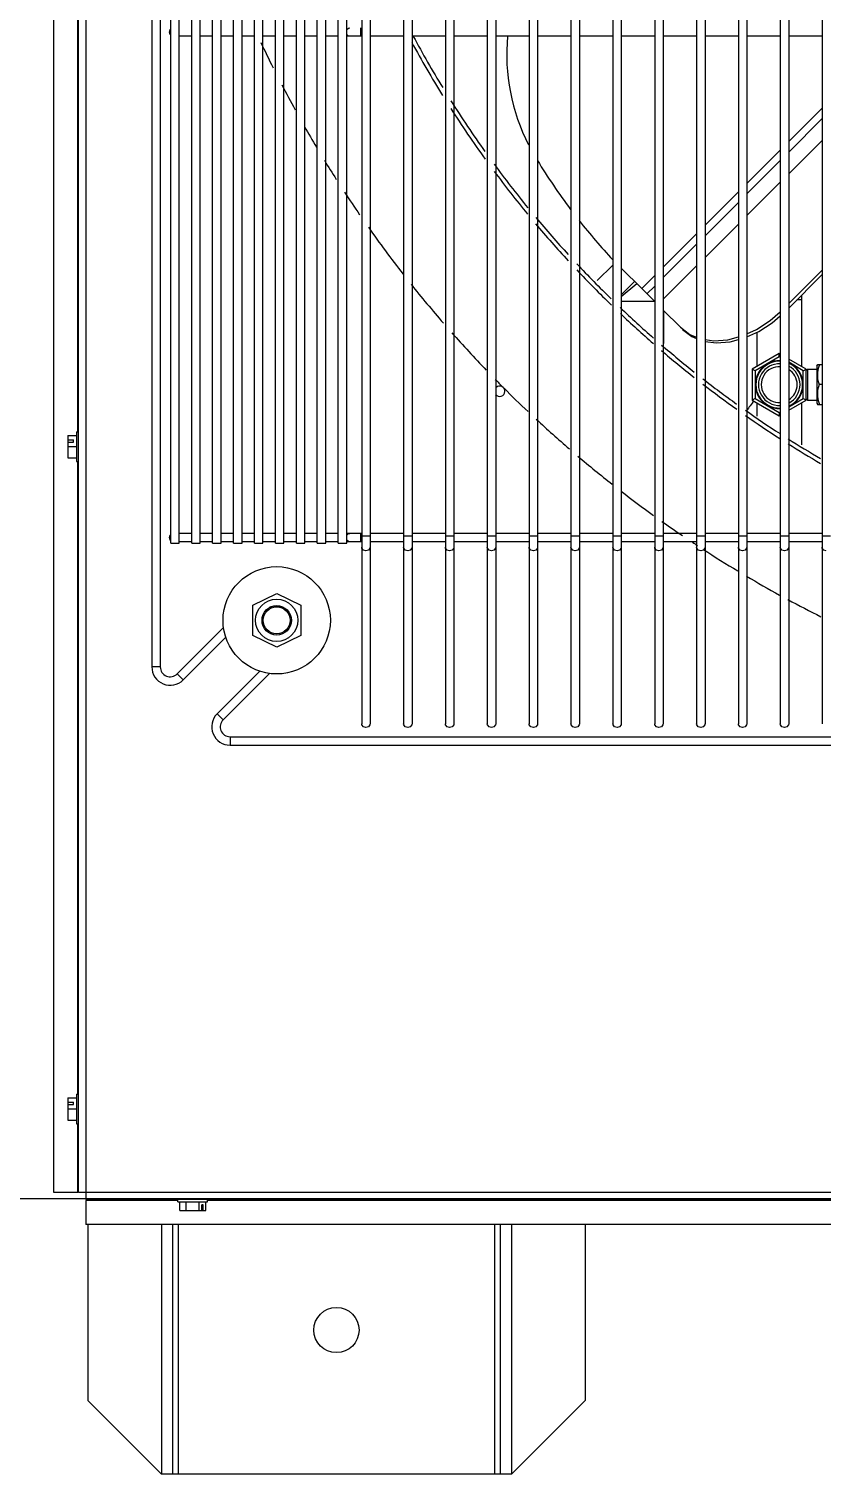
# Model space of a CAD drawing. Header units: metres. Extents: x -367 to 374, y -238 to 224.
# Drawn here: x 242.303 to 242.583, y 215.95 to 216.462 of the extents above; entities that cross this region are included whole.
import ezdxf
from ezdxf.enums import TextEntityAlignment as Align

# ---------------------------------------------------------------- set-up
doc = ezdxf.new("R2010")
doc.units = ezdxf.units.M
for name, color, linetype in [('ELE-ALIMENTADORES', 160, 'Continuous'), ('LA_BAU_BASES GERAIS_R00$0$ARQ-XREF-ATT', 8, 'Continuous'), ('LA_BAU_BASES GERAIS_R00$0$BASE', 253, 'Continuous'), ('LA_BAU_BASES GERAIS_R00$0$dutos', 31, 'Continuous')]:
    doc.layers.add(name, color=color, linetype=linetype)
doc.styles.add('LA_BAU_BASES GERAIS_R00$0$R60-125-RS', font='romans.shx', dxfattribs={"height": 0.19})
doc.styles.add('LA_BAU_BASES GERAIS_R00$0$R80-100-RS', font='romans.shx', dxfattribs={"height": 0.203})

# ---------------------------------------------------------------- blocks, each defined once
blk = doc.blocks.new('LA_BAU_BASES GERAIS_R00$0$A$C5BA41825')
at = {"layer": 'LA_BAU_BASES GERAIS_R00$0$dutos', "color": 251}
for p, q in [((-24.42727953793094, 40.29707436454305), (-24.42727953793094, 38.107074364543)), ((-24.43860771252439, 38.10962436454304), (-24.43860771252439, 40.29452436454301)), ((-24.42982953793094, 38.10962436454304), (-24.42982953793094, 40.29452436454301)), ((-24.32959084344112, 39.12149266126528), (-24.32959084344112, 38.2755585557361)), ((-24.32659084344112, 39.12149266126528), (-24.32659084344112, 38.2755585557361)), ((-24.31477084344112, 39.12149266126528), (-24.31477084344112, 38.2755585557361)), ((-24.31177084344112, 39.12149266126528), (-24.31177084344112, 38.2755585557361)), ((-24.29995084344112, 39.12149266126528), (-24.29995084344112, 38.2755585557361)), ((-24.29695084344112, 39.12149266126528), (-24.29695084344112, 38.2755585557361)), ((-24.28513084344112, 39.12149266126528), (-24.28513084344112, 38.2755585557361)), ((-24.28213084344112, 39.12149266126528), (-24.28213084344112, 38.2755585557361)), ((-24.27031084344112, 39.12149266126528), (-24.27031084344112, 38.2755585557361)), ((-24.26731084344112, 39.12149266126528), (-24.26731084344112, 38.2755585557361)), ((-24.25549084344113, 39.12149266126528), (-24.25549084344113, 38.2755585557361)), ((-24.25249084344113, 39.12149266126528), (-24.25249084344113, 38.2755585557361)), ((-24.24067084344113, 39.12149266126528), (-24.24067084344113, 38.2755585557361)), ((-24.23767084344113, 39.12149266126528), (-24.23767084344113, 38.2755585557361)), ((-24.22585084344113, 39.12149266126528), (-24.22585084344113, 38.2755585557361)), ((-24.22285084344113, 39.12149266126528), (-24.22285084344113, 38.2755585557361)), ((-24.21103084344113, 39.12149266126528), (-24.21103084344113, 38.2755585557361)), ((-24.20803084344113, 39.12149266126528), (-24.20803084344113, 38.2755585557361)), ((-24.19621084344113, 39.12149266126528), (-24.19621084344113, 38.2755585557361)), ((-24.19321084344113, 39.12149266126528), (-24.19321084344113, 38.2755585557361)), ((-24.18139084344113, 39.12149266126528), (-24.18139084344113, 38.2755585557361)), ((-24.17839084344113, 39.12149266126528), (-24.17839084344113, 38.2755585557361)), ((-24.16657084344113, 39.12149266126528), (-24.16657084344113, 38.2755585557361)), ((-24.40391084344149, 39.10326685413645), (-24.40391084344149, 38.29566887348881)), ((-24.40091084344149, 39.10326685413645), (-24.40091084344149, 38.29566887348881)), ((-24.43012243115022, 38.37890436454302), (-24.43012243115022, 39.06382436454271)), ((-24.39718603396913, 38.33945567005253), (-24.39718603396913, 39.05945567005244)), ((-24.39418603396913, 38.33945567005253), (-24.39418603396913, 39.05945567005244)), ((-24.38977603396913, 38.33945567005253), (-24.38977603396913, 39.05945567005244)), ((-24.38677603396913, 38.33945567005253), (-24.38677603396913, 39.05945567005244)), ((-24.38236603396913, 38.33945567005253), (-24.38236603396913, 39.05945567005244)), ((-24.37936603396913, 38.33945567005253), (-24.37936603396913, 39.05945567005244)), ((-24.37495603396913, 38.33945567005253), (-24.37495603396913, 39.05945567005244)), ((-24.37195603396913, 38.33945567005253), (-24.37195603396913, 39.05945567005244)), ((-24.36754603396913, 38.33945567005253), (-24.36754603396913, 39.05945567005244)), ((-24.36454603396913, 38.33945567005253), (-24.36454603396913, 39.05945567005244)), ((-24.36013603396913, 38.33945567005253), (-24.36013603396913, 39.05945567005244)), ((-24.35713603396913, 38.33945567005253), (-24.35713603396913, 39.05945567005244)), ((-24.35272603396913, 38.33945567005253), (-24.35272603396913, 39.05945567005244)), ((-24.34972603396913, 38.33945567005253), (-24.34972603396913, 39.05945567005244)), ((-24.34531603396913, 38.33945567005253), (-24.34531603396913, 39.05945567005244)), ((-24.34231603396913, 38.33945567005253), (-24.34231603396913, 39.05945567005244)), ((-24.33790603396913, 38.33945567005253), (-24.33790603396913, 39.05945567005244)), ((-24.33490603396913, 38.33945567005253), (-24.33490603396913, 39.05945567005244)), ((-24.32991084344076, 38.51895567005283), (-24.32991084344076, 38.52195567005288)), ((-24.38977603396913, 38.51895567005283), (-24.39418603396913, 38.51895567005283)), ((-24.38236603396913, 38.51895567005283), (-24.38677603396913, 38.51895567005283)), ((-24.37495603396913, 38.51895567005283), (-24.37936603396913, 38.51895567005283)), ((-24.36754603396913, 38.51895567005283), (-24.37195603396913, 38.51895567005283)), ((-24.36013603396913, 38.51895567005283), (-24.36454603396913, 38.51895567005283)), ((-24.35272603396913, 38.51895567005283), (-24.35713603396913, 38.51895567005283)), ((-24.34531603396913, 38.51895567005283), (-24.34972603396913, 38.51895567005283)), ((-24.33790603396913, 38.51895567005283), (-24.34231603396913, 38.51895567005283)), ((-24.32959084344112, 38.51895567005283), (-24.33490603396913, 38.51895567005283)), ((-24.31477084344112, 38.51895567005283), (-24.32659084344112, 38.51895567005283)), ((-24.29995084344112, 38.51895567005283), (-24.31177084344112, 38.51895567005283)), ((-24.28513084344112, 38.51895567005283), (-24.29695084344112, 38.51895567005283)), ((-24.27031084344112, 38.51895567005283), (-24.28213084344112, 38.51895567005283)), ((-24.25549084344113, 38.51895567005283), (-24.26731084344112, 38.51895567005283)), ((-24.24067084344113, 38.51895567005283), (-24.25249084344113, 38.51895567005283)), ((-24.22585084344113, 38.51895567005283), (-24.23767084344113, 38.51895567005283)), ((-24.21103084344113, 38.51895567005283), (-24.22285084344113, 38.51895567005283)), ((-24.19621084344113, 38.51895567005283), (-24.20803084344113, 38.51895567005283)), ((-24.18139084344113, 38.51895567005283), (-24.19321084344113, 38.51895567005283)), ((-24.16657084344113, 38.51895567005283), (-24.17839084344113, 38.51895567005283)), ((-24.16657084344113, 38.49350603164305), (-24.17839084344113, 38.4816860354241)), ((-24.16657084344113, 38.48979129805252), (-24.17839084344113, 38.47797130081142)), ((-24.16657084344113, 38.48211010730449), (-24.17839084344113, 38.47029010730455)), ((-24.18139084344113, 38.47868603638301), (-24.19321084344113, 38.46686604016418)), ((-24.18139084344113, 38.4749713015118), (-24.19321084344113, 38.46315130427172)), ((-24.18139084344113, 38.46729010730451), (-24.19321084344113, 38.45547010730445)), ((-24.19621084344113, 38.46386604112411), (-24.20803084344113, 38.45204604490414)), ((-24.19621084344113, 38.46015130497108), (-24.20803084344113, 38.448331307731)), ((-24.21103084344113, 38.44904604586418), (-24.22285084344113, 38.43722604964523)), ((-24.19621084344113, 38.45247010730452), (-24.20803084344113, 38.44065010730446)), ((-24.21103084344113, 38.44533130843138), (-24.22285084344113, 38.43351131119027)), ((-24.24616003399203, 38.43243667159356), (-24.24067084344113, 38.4379258621434)), ((-24.23767084344113, 38.43683975722411), (-24.23045399086804, 38.42962290465107)), ((-24.22585084344113, 38.43422605060528), (-24.23045399086804, 38.42962290465107)), ((-24.21103084344113, 38.43765010730453), (-24.22285084344113, 38.42583010730448)), ((-24.16657084344113, 38.4361101073041), (-24.17839084344113, 38.42429010730416)), ((-24.16657084344113, 38.43456010730449), (-24.17839084344113, 38.42274010730455)), ((-24.23767084344113, 38.42745547796233), (-24.23297870381022, 38.43214761759327)), ((-24.23767084344113, 38.42681175379255), (-24.23220421951531, 38.43137313329828)), ((-24.23045399086804, 38.42962290465107), (-24.22585084344113, 38.42501975722416)), ((-24.22585084344113, 38.43051131189065), (-24.22859662109458, 38.42776553487761)), ((-24.2258729179844, 38.42504183176743), (-24.23743059827785, 38.42504183176743)), ((-24.17384934020512, 38.42561917072737), (-24.17551178001712, 38.42561917072737)), ((-24.17384934020512, 38.42728161054049), (-24.17384934020512, 38.40205810360089)), ((-24.21675601848113, 38.41592493226415), (-24.22285084344113, 38.42201975722412)), ((-24.22268899758767, 38.42185791137069), (-24.22268899758767, 38.41016803494381)), ((-24.18964934020585, 38.41410631588633), (-24.18964934020585, 38.40205810360089)), ((-24.18174934020549, 38.40661917072816), (-24.19127434020549, 38.40111990941398)), ((-24.18174934020549, 38.40546447018926), (-24.19027434020513, 38.40054255914447)), ((-24.18174934020549, 38.40546447018926), (-24.18174934020549, 38.40661917072816)), ((-24.18139084344113, 38.4064121925245), (-24.18174934020549, 38.40661917072816)), ((-24.18139084344113, 38.40525749198673), (-24.18174934020549, 38.40546447018926)), ((-24.17222434020549, 38.40111990941398), (-24.17839084344113, 38.40468014171722)), ((-24.17322434020586, 38.40054255914447), (-24.17839084344113, 38.40352544117832)), ((-24.16839934020549, 38.4021691707278), (-24.16804621012803, 38.40278080996416)), ((-24.16805288045567, 38.40276917072777), (-24.16657084344113, 38.40276917072777)), ((-24.19127434020549, 38.40111990941398), (-24.19127434020549, 38.39011843204196)), ((-24.19027434020513, 38.40054255914447), (-24.19127434020549, 38.40111990941398)), ((-24.19027434020513, 38.40054255914447), (-24.19027434020513, 38.39069578231135)), ((-24.17322434020586, 38.40054255914447), (-24.17222434020549, 38.40111990941398)), ((-24.17322434020586, 38.39069578231135), (-24.17322434020586, 38.40054255914447)), ((-24.17222434020549, 38.39011843204196), (-24.17222434020549, 38.40111990941398)), ((-24.17222434020549, 38.40064417072745), (-24.17174934020512, 38.40111917072772)), ((-24.17174934020512, 38.40111917072772), (-24.17174934020512, 38.3901191707281)), ((-24.17174934020512, 38.40111917072772), (-24.16839934020549, 38.40111917072772)), ((-24.16839934020549, 38.4021691707278), (-24.16839934020549, 38.38906917072813)), ((-24.16657084344113, 38.3956191707274), (-24.16764878485531, 38.3956191707274)), ((-24.19027434020513, 38.39069578231135), (-24.19127434020549, 38.39011843204196)), ((-24.19127434020549, 38.39011843204196), (-24.18174934020549, 38.38461917072777)), ((-24.19027434020513, 38.39069578231135), (-24.18174934020549, 38.38577387126668)), ((-24.18964934020585, 38.38918023785391), (-24.18964934020585, 38.3844504783267)), ((-24.17839084344113, 38.38771290027762), (-24.17322434020586, 38.39069578231135)), ((-24.17839084344113, 38.38655819973872), (-24.17222434020549, 38.39011843204196)), ((-24.17384934020512, 38.38918023785391), (-24.17384934020512, 38.3743226412256)), ((-24.17322434020586, 38.39069578231135), (-24.17222434020549, 38.39011843204196)), ((-24.17222434020549, 38.39059417072735), (-24.17174934020512, 38.3901191707281)), ((-24.17174934020512, 38.3901191707281), (-24.16839934020549, 38.3901191707281)), ((-24.16839934020549, 38.38906917072813), (-24.16804621012803, 38.38845753149178)), ((-24.16657084344113, 38.38846917072817), (-24.16805288045567, 38.38846917072817)), ((-24.18174934020549, 38.38577387126668), (-24.18139084344113, 38.38598084946921)), ((-24.18174934020549, 38.38577387126668), (-24.18174934020549, 38.38461917072777)), ((-24.18174934020549, 38.38461917072777), (-24.18139084344113, 38.38482614893144)), ((-24.43366953793095, 38.37761436454309), (-24.43366953793095, 38.37365436454309)), ((-24.43366953793095, 38.37761436454309), (-24.43061953793131, 38.37761436454309)), ((-24.43061953793131, 38.37890436454302), (-24.42982953793094, 38.37890436454302)), ((-24.43061953793131, 38.37890430302775), (-24.43061953793131, 38.36840442605831)), ((-24.43366953793095, 38.37606737724491), (-24.43166953793131, 38.37606737724491)), ((-24.43366953793095, 38.37520135184127), (-24.43166953793131, 38.37520135184127)), ((-24.43366953793095, 38.37365436454309), (-24.43366953793095, 38.36969436454308)), ((-24.43366953793095, 38.37365436454309), (-24.43061953793131, 38.37365436454309)), ((-24.43166953793131, 38.37520135184127), (-24.43166953793131, 38.37606737724491)), ((-24.43366953793095, 38.36969436454308), (-24.43061953793131, 38.36969436454308)), ((-24.43061953793131, 38.36840436454304), (-24.42982953793094, 38.36840436454304)), ((-24.43012243115022, 38.14440436454345), (-24.43012243115022, 38.36840436454304)), ((-24.39735890166222, 38.34057399217465), (-24.39760699586403, 38.34145567005328)), ((-24.38977603396913, 38.34295567005324), (-24.39418603396913, 38.34295567005324)), ((-24.38236603396913, 38.34295567005324), (-24.38677603396913, 38.34295567005324)), ((-24.37495603396913, 38.34295567005324), (-24.37936603396913, 38.34295567005324)), ((-24.36754603396913, 38.34295567005324), (-24.37195603396913, 38.34295567005324)), ((-24.36013603396913, 38.34295567005324), (-24.36454603396913, 38.34295567005324)), ((-24.35272603396913, 38.34295567005324), (-24.35713603396913, 38.34295567005324)), ((-24.34531603396913, 38.34295567005324), (-24.34972603396913, 38.34295567005324)), ((-24.33790603396913, 38.34295567005324), (-24.34231603396913, 38.34295567005324)), ((-24.32959084344112, 38.34295567005324), (-24.33490603396913, 38.34295567005324)), ((-24.32991084344076, 38.3399556700532), (-24.32991084344076, 38.34295567005324)), ((-24.32659084344112, 38.34195567005281), (-24.32959084344112, 38.34195567005281)), ((-24.31477084344112, 38.34295567005324), (-24.32659084344112, 38.34295567005324)), ((-24.31177084344112, 38.34195567005281), (-24.31477084344112, 38.34195567005281)), ((-24.29995084344112, 38.34295567005324), (-24.31177084344112, 38.34295567005324)), ((-24.29695084344112, 38.34195567005281), (-24.29995084344112, 38.34195567005281)), ((-24.28513084344112, 38.34295567005324), (-24.29695084344112, 38.34295567005324)), ((-24.28213084344112, 38.34195567005281), (-24.28513084344112, 38.34195567005281)), ((-24.27031084344112, 38.34295567005324), (-24.28213084344112, 38.34295567005324)), ((-24.26731084344112, 38.34195567005281), (-24.27031084344112, 38.34195567005281)), ((-24.25549084344113, 38.34295567005324), (-24.26731084344112, 38.34295567005324)), ((-24.25249084344113, 38.34195567005281), (-24.25549084344113, 38.34195567005281)), ((-24.24067084344113, 38.34295567005324), (-24.25249084344113, 38.34295567005324)), ((-24.23767084344113, 38.34195567005281), (-24.24067084344113, 38.34195567005281)), ((-24.22585084344113, 38.34295567005324), (-24.23767084344113, 38.34295567005324)), ((-24.22285084344113, 38.34195567005281), (-24.22585084344113, 38.34195567005281)), ((-24.21103084344113, 38.34295567005324), (-24.22285084344113, 38.34295567005324)), ((-24.20803084344113, 38.34195567005281), (-24.21103084344113, 38.34195567005281)), ((-24.19621084344113, 38.34295567005324), (-24.20803084344113, 38.34295567005324)), ((-24.19321084344113, 38.34195567005281), (-24.19621084344113, 38.34195567005281)), ((-24.18139084344113, 38.34295567005324), (-24.19321084344113, 38.34295567005324)), ((-24.17839084344113, 38.34195567005281), (-24.18139084344113, 38.34195567005281)), ((-24.16657084344113, 38.34295567005324), (-24.17839084344113, 38.34295567005324)), ((-24.16357084344113, 38.34195567005281), (-24.16657084344113, 38.34195567005281)), ((-24.39718603396913, 38.3404289667169), (-24.39735890166222, 38.34057399217465)), ((-24.39718185327603, 38.33945567005253), (-24.39419021466222, 38.33945567005253)), ((-24.38977603396913, 38.3399556700532), (-24.39419021466222, 38.3399556700532)), ((-24.38977185327604, 38.33945567005253), (-24.38678021466222, 38.33945567005253)), ((-24.38236603396913, 38.3399556700532), (-24.38678021466222, 38.3399556700532)), ((-24.38236185327603, 38.33945567005253), (-24.37937021466222, 38.33945567005253)), ((-24.37495603396913, 38.3399556700532), (-24.37937021466222, 38.3399556700532)), ((-24.37495185327604, 38.33945567005253), (-24.37196021466222, 38.33945567005253)), ((-24.36754603396913, 38.3399556700532), (-24.37196021466222, 38.3399556700532)), ((-24.36754185327604, 38.33945567005253), (-24.36455021466222, 38.33945567005253)), ((-24.36013603396913, 38.3399556700532), (-24.36455021466222, 38.3399556700532)), ((-24.36013185327604, 38.33945567005253), (-24.35714021466222, 38.33945567005253)), ((-24.35272603396913, 38.3399556700532), (-24.35714021466222, 38.3399556700532)), ((-24.35272185327604, 38.33945567005253), (-24.34973021466222, 38.33945567005253)), ((-24.34531603396913, 38.3399556700532), (-24.34973021466222, 38.3399556700532)), ((-24.34531185327604, 38.33945567005253), (-24.34232021466222, 38.33945567005253)), ((-24.33790603396913, 38.3399556700532), (-24.34232021466222, 38.3399556700532)), ((-24.33790185327604, 38.33945567005253), (-24.33491021466331, 38.33945567005253)), ((-24.32959084344112, 38.3399556700532), (-24.33491021466331, 38.3399556700532)), ((-24.33420938260912, 38.34002908527873), (-24.33485890166185, 38.34057399217465)), ((-24.33380795775822, 38.3399556700532), (-24.33420938260912, 38.34002908527873)), ((-24.31477084344112, 38.3399556700532), (-24.32659084344112, 38.3399556700532)), ((-24.29995084344112, 38.3399556700532), (-24.31177084344112, 38.3399556700532)), ((-24.28513084344112, 38.3399556700532), (-24.29695084344112, 38.3399556700532)), ((-24.27031084344112, 38.3399556700532), (-24.28213084344112, 38.3399556700532)), ((-24.25549084344113, 38.3399556700532), (-24.26731084344112, 38.3399556700532)), ((-24.24067084344113, 38.3399556700532), (-24.25249084344113, 38.3399556700532)), ((-24.22585084344113, 38.3399556700532), (-24.23767084344113, 38.3399556700532)), ((-24.21103084344113, 38.3399556700532), (-24.22285084344113, 38.3399556700532)), ((-24.19621084344113, 38.3399556700532), (-24.20803084344113, 38.3399556700532)), ((-24.18139084344113, 38.3399556700532), (-24.19321084344113, 38.3399556700532)), ((-24.16657084344113, 38.3399556700532), (-24.17839084344113, 38.3399556700532)), ((-24.3681916703804, 38.31749037583575), (-24.35969167038004, 38.32161984311392)), ((-24.35969167038004, 38.32161984311392), (-24.35119167037967, 38.31749037583575)), ((-24.3681916703804, 38.30684931039218), (-24.3681916703804, 38.31749037583575)), ((-24.35119167037967, 38.31749037583575), (-24.35119167037967, 38.30684931039218)), ((-24.39493596970694, 38.29319399975395), (-24.37850265106695, 38.30962731839395)), ((-24.39281464936367, 38.29107267941072), (-24.37770644937276, 38.30618087940161)), ((-24.35969167038004, 38.30271984311401), (-24.3681916703804, 38.30684931039218)), ((-24.35119167037967, 38.30684931039218), (-24.35969167038004, 38.30271984311401)), ((-24.40091084344149, 38.29566887348881), (-24.40391084344149, 38.29566887348881)), ((-24.39493596970694, 38.29319399975395), (-24.39281464936367, 38.29107267941072)), ((-24.36568823692694, 38.29415746128598), (-24.38079383408294, 38.27905186413102)), ((-24.36224303173531, 38.29336002579214), (-24.37867251373967, 38.27693054378665)), ((-24.37867251373967, 38.27693054378665), (-24.38079383408294, 38.27905186413102)), ((-24.37619764000586, 38.27095567005324), (-24.37619764000586, 38.2679556700532)), ((-24.37619764000586, 38.27095567005324), (-23.56860166169349, 38.27095567005324)), ((-24.37619764000586, 38.2679556700532), (-23.56860166169349, 38.2679556700532)), ((-24.43366953793095, 38.14311436454341), (-24.43366953793095, 38.1391543645434)), ((-24.43366953793095, 38.14311436454341), (-24.43061953793131, 38.14311436454341)), ((-24.43061953793131, 38.14440436454345), (-24.42982953793094, 38.14440436454345)), ((-24.43061953793131, 38.14440430302818), (-24.43061953793131, 38.13390442605873)), ((-24.43366953793095, 38.14156737724522), (-24.43166953793131, 38.14156737724522)), ((-24.43366953793095, 38.14070135184159), (-24.43166953793131, 38.14070135184159)), ((-24.43366953793095, 38.1391543645434), (-24.43366953793095, 38.13519436454339)), ((-24.43366953793095, 38.1391543645434), (-24.43061953793131, 38.1391543645434)), ((-24.43166953793131, 38.14070135184159), (-24.43166953793131, 38.14156737724522)), ((-24.43366953793095, 38.13519436454339), (-24.43061953793131, 38.13519436454339)), ((-24.43061953793131, 38.13390436454335), (-24.42982953793094, 38.13390436454335)), ((-24.43012243115022, 38.10962436454304), (-24.43012243115022, 38.13390436454335)), ((-28.5687384717088, 38.10750033014574), (-22.755, 38.10750033014574)), ((-24.43012243115022, 38.10962436454304), (-24.43860771252439, 38.10962436454304)), ((-23.36782953793094, 38.10962436454304), (-24.42982953793094, 38.10962436454304)), ((-23.37037953793094, 38.107074364543), (-24.42727953793094, 38.107074364543)), ((-24.42727953793094, 38.10678147132376), (-24.42727953793094, 38.09829618994956)), ((-24.39465953793167, 38.10678147132376), (-24.42727953793094, 38.10678147132376)), ((-24.39465953793167, 38.10628436454272), (-24.39465953793167, 38.107074364543)), ((-24.39465953793167, 38.10628436454272), (-24.38415953793167, 38.10628436454272)), ((-24.39398215206331, 38.10323436454303), (-24.39398215206331, 38.10628436454272)), ((-24.39169584499749, 38.10323436454303), (-24.39169584499749, 38.10628436454272)), ((-24.38712323086585, 38.10323436454303), (-24.38712323086585, 38.10628436454272)), ((-24.38483692379894, 38.10323436454303), (-24.38483692379894, 38.10628436454272)), ((-24.38415953793167, 38.10628436454272), (-24.38415953793167, 38.107074364543)), ((-24.15965953793131, 38.10678147132376), (-24.38415953793167, 38.10678147132376)), ((-24.39398215206331, 38.10323436454303), (-24.38712323086585, 38.10323436454303)), ((-24.38712323086585, 38.10323436454303), (-24.38483692379894, 38.10323436454303)), ((-24.38623007733276, 38.10323436454303), (-24.38623007733276, 38.10523436454264)), ((-24.38573007733203, 38.10523436454264), (-24.38623007733276, 38.10523436454264)), ((-24.38573007733203, 38.10323436454303), (-24.38573007733203, 38.10523436454264)), ((-23.37037953793094, 38.09829618994956), (-24.42727953793094, 38.09829618994956)), ((-24.42657953793167, 38.09829618994956), (-24.42657953793167, 38.03592436454346)), ((-24.40052953793131, 38.09829618994956), (-24.40052953793131, 38.00987436454307)), ((-24.39657953793167, 38.09829618994956), (-24.39657953793167, 38.00987436454307)), ((-24.39452953793131, 38.09829618994956), (-24.39452953793131, 38.00987436454307)), ((-24.28252953793095, 38.09829618994956), (-24.28252953793095, 38.00987436454307)), ((-24.28047953793168, 38.00987436454307), (-24.28047953793168, 38.09829618994956)), ((-24.27652953793095, 38.09829618994956), (-24.27652953793095, 38.00987436454307)), ((-24.25047953793167, 38.09829618994956), (-24.25047953793167, 38.03592436454346)), ((-24.40052953793131, 38.00987436454307), (-24.42657953793167, 38.03592436454346)), ((-24.27652953793095, 38.00987436454307), (-24.25047953793167, 38.03592436454346)), ((-24.27652953793095, 38.00987436454307), (-24.40052953793131, 38.00987436454307))]:
    blk.add_line(p, q, dxfattribs=at)
for points in [[(-24.39760699586403, 38.52045567005291), (-24.39735890166222, 38.52133734793142), (-24.39718603396913, 38.52148237338815)], [(-24.39718603396913, 38.51942896671653), (-24.39735890166222, 38.51957399217429), (-24.39760699586403, 38.52045567005291)], [(-24.33490603396913, 38.5211698490034), (-24.33485890166185, 38.52133734793142), (-24.33420938260912, 38.52188225482746), (-24.33380795775822, 38.52195567005288)], [(-24.33380795775822, 38.51895567005283), (-24.33420938260912, 38.51902908527836), (-24.33485890166185, 38.51957399217429), (-24.33490603396913, 38.51974149110231)], [(-24.19321084344113, 38.41362341954994), (-24.18980256356076, 38.41516200121032), (-24.18496952652876, 38.41828786580447), (-24.18139084344113, 38.42140053664627)], [(-24.19321084344113, 38.41249856542197), (-24.18902756356039, 38.41438700121), (-24.1841945265284, 38.41751286580416), (-24.18139084344113, 38.41995145630847)], [(-24.21675601848113, 38.41592493226415), (-24.21342205789531, 38.41340618318998), (-24.21103084344113, 38.41245069437718)], [(-24.21598101848186, 38.41514993226372), (-24.21264705789495, 38.41263118318955), (-24.21103084344113, 38.41198537125649)], [(-24.20803084344113, 38.41160897499435), (-24.20484739558695, 38.41116644816782), (-24.19993621332767, 38.41153153398159), (-24.19621084344113, 38.41252090448234)], [(-24.20803084344113, 38.41094170670772), (-24.20407239558658, 38.41039144816853), (-24.1991612133284, 38.41075653398229), (-24.19621084344113, 38.41154008273463)], [(-24.1675271194484, 38.40276917072777), (-24.16777985038367, 38.40200492411282), (-24.1679763308564, 38.40128003345069), (-24.16812134241385, 38.40057360316746), (-24.16821474601967, 38.39987400757036), (-24.16825458466695, 38.39917557311617), (-24.16823943260295, 38.39847705917509), (-24.1681698655484, 38.39777825492672), (-24.16804789830549, 38.39707596451581), (-24.16787482495968, 38.39636142081213), (-24.16764878485531, 38.3956191707274)], [(-24.16764878485531, 38.3956191707274), (-24.16787478644731, 38.39487706108082), (-24.16804793062476, 38.39416222219575), (-24.16816992318004, 38.39345966702774), (-24.16823947527058, 38.3927605827223), (-24.16825456761276, 38.39206181311249), (-24.1682146340084, 38.39136316648194), (-24.16812113417458, 38.39066351574047), (-24.16797608286658, 38.38995727090412), (-24.16777967983204, 38.38923285189435), (-24.1675271194484, 38.38846917072817)], [(-24.39760699586403, 38.34145567005328), (-24.39735890166222, 38.34233734793179), (-24.39718603396913, 38.34248237338852)], [(-24.33490603396913, 38.34216984900263), (-24.33485890166185, 38.34233734793179), (-24.33420938260912, 38.34288225482783), (-24.33380795775822, 38.34295567005324)], [(-24.32809084344112, 38.33675951762996), (-24.32897252131967, 38.33700761183172), (-24.32951742821567, 38.33765713088451), (-24.32959084344112, 38.33805855573542)], [(-24.32659084344112, 38.33805855573542), (-24.32666425866658, 38.33765713088451), (-24.32720916556258, 38.33700761183172), (-24.32809084344112, 38.33675951762996)], [(-24.31327084344112, 38.33675951762996), (-24.31415252131967, 38.33700761183172), (-24.31469742821567, 38.33765713088451), (-24.31477084344112, 38.33805855573542)], [(-24.31177084344112, 38.33805855573542), (-24.31184425866658, 38.33765713088451), (-24.31238916556258, 38.33700761183172), (-24.31327084344112, 38.33675951762996)], [(-24.29845084344112, 38.33675951762996), (-24.29933252131967, 38.33700761183172), (-24.29987742821567, 38.33765713088451), (-24.29995084344112, 38.33805855573542)], [(-24.29695084344112, 38.33805855573542), (-24.29702425866658, 38.33765713088451), (-24.29756916556258, 38.33700761183172), (-24.29845084344112, 38.33675951762996)], [(-24.28363084344112, 38.33675951762996), (-24.28451252131967, 38.33700761183172), (-24.28505742821567, 38.33765713088451), (-24.28513084344112, 38.33805855573542)], [(-24.28213084344112, 38.33805855573542), (-24.28220425866658, 38.33765713088451), (-24.28274916556258, 38.33700761183172), (-24.28363084344112, 38.33675951762996)], [(-24.26881084344112, 38.33675951762996), (-24.26969252131967, 38.33700761183172), (-24.27023742821567, 38.33765713088451), (-24.27031084344112, 38.33805855573542)], [(-24.26731084344112, 38.33805855573542), (-24.26738425866658, 38.33765713088451), (-24.26792916556258, 38.33700761183172), (-24.26881084344112, 38.33675951762996)], [(-24.25399084344112, 38.33675951762996), (-24.25487252131967, 38.33700761183172), (-24.25541742821567, 38.33765713088451), (-24.25549084344113, 38.33805855573542)], [(-24.25249084344113, 38.33805855573542), (-24.25256425866658, 38.33765713088451), (-24.25310916556258, 38.33700761183172), (-24.25399084344112, 38.33675951762996)], [(-24.23917084344112, 38.33675951762996), (-24.24005252131968, 38.33700761183172), (-24.24059742821567, 38.33765713088451), (-24.24067084344113, 38.33805855573542)], [(-24.23767084344113, 38.33805855573542), (-24.23774425866658, 38.33765713088451), (-24.23828916556258, 38.33700761183172), (-24.23917084344112, 38.33675951762996)], [(-24.22435084344112, 38.33675951762996), (-24.22523252131968, 38.33700761183172), (-24.22577742821567, 38.33765713088451), (-24.22585084344113, 38.33805855573542)], [(-24.22285084344113, 38.33805855573542), (-24.22292425866658, 38.33765713088451), (-24.22346916556258, 38.33700761183172), (-24.22435084344112, 38.33675951762996)], [(-24.20953084344112, 38.33675951762996), (-24.21041252131968, 38.33700761183172), (-24.21095742821567, 38.33765713088451), (-24.21103084344113, 38.33805855573542)], [(-24.20803084344113, 38.33805855573542), (-24.20810425866658, 38.33765713088451), (-24.20864916556258, 38.33700761183172), (-24.20953084344112, 38.33675951762996)], [(-24.19471084344112, 38.33675951762996), (-24.19559252131967, 38.33700761183172), (-24.19613742821567, 38.33765713088451), (-24.19621084344113, 38.33805855573542)], [(-24.19321084344113, 38.33805855573542), (-24.19328425866658, 38.33765713088451), (-24.19382916556258, 38.33700761183172), (-24.19471084344112, 38.33675951762996)], [(-24.17989084344112, 38.33675951762996), (-24.18077252131967, 38.33700761183172), (-24.18131742821567, 38.33765713088451), (-24.18139084344113, 38.33805855573542)], [(-24.17839084344113, 38.33805855573542), (-24.17846425866658, 38.33765713088451), (-24.17900916556258, 38.33700761183172), (-24.17989084344112, 38.33675951762996)], [(-24.16507084344113, 38.33675951762996), (-24.16595252131967, 38.33700761183172), (-24.16649742821567, 38.33765713088451), (-24.16657084344113, 38.33805855573542)], [(-24.32809084344112, 38.27425951762962), (-24.32897252131967, 38.27450761183138), (-24.32951742821567, 38.27515713088519), (-24.32958554157712, 38.2755585557361)], [(-24.32659614530512, 38.2755585557361), (-24.32666425866658, 38.27515713088519), (-24.32720916556258, 38.27450761183138), (-24.32809084344112, 38.27425951762962)], [(-24.31327084344112, 38.27425951762962), (-24.31415252131967, 38.27450761183138), (-24.31469742821567, 38.27515713088519), (-24.31476554157712, 38.2755585557361)], [(-24.31177614530512, 38.2755585557361), (-24.31184425866658, 38.27515713088519), (-24.31238916556258, 38.27450761183138), (-24.31327084344112, 38.27425951762962)], [(-24.29845084344112, 38.27425951762962), (-24.29933252131967, 38.27450761183138), (-24.29987742821567, 38.27515713088519), (-24.29994554157712, 38.2755585557361)], [(-24.29695614530512, 38.2755585557361), (-24.29702425866658, 38.27515713088519), (-24.29756916556258, 38.27450761183138), (-24.29845084344112, 38.27425951762962)], [(-24.28363084344112, 38.27425951762962), (-24.28451252131967, 38.27450761183138), (-24.28505742821567, 38.27515713088519), (-24.28512554157712, 38.2755585557361)], [(-24.28213614530512, 38.2755585557361), (-24.28220425866658, 38.27515713088519), (-24.28274916556258, 38.27450761183138), (-24.28363084344112, 38.27425951762962)], [(-24.26881084344112, 38.27425951762962), (-24.26969252131967, 38.27450761183138), (-24.27023742821567, 38.27515713088519), (-24.27030554157712, 38.2755585557361)], [(-24.26731614530512, 38.2755585557361), (-24.26738425866658, 38.27515713088519), (-24.26792916556258, 38.27450761183138), (-24.26881084344112, 38.27425951762962)], [(-24.25399084344112, 38.27425951762962), (-24.25487252131967, 38.27450761183138), (-24.25541742821567, 38.27515713088519), (-24.25548554157712, 38.2755585557361)], [(-24.25249614530512, 38.2755585557361), (-24.25256425866658, 38.27515713088519), (-24.25310916556258, 38.27450761183138), (-24.25399084344112, 38.27425951762962)], [(-24.23917084344112, 38.27425951762962), (-24.24005252131968, 38.27450761183138), (-24.24059742821567, 38.27515713088519), (-24.24066554157712, 38.2755585557361)], [(-24.23767614530512, 38.2755585557361), (-24.23774425866658, 38.27515713088519), (-24.23828916556258, 38.27450761183138), (-24.23917084344112, 38.27425951762962)], [(-24.22435084344112, 38.27425951762962), (-24.22523252131968, 38.27450761183138), (-24.22577742821567, 38.27515713088519), (-24.22584554157712, 38.2755585557361)], [(-24.22285614530512, 38.2755585557361), (-24.22292425866658, 38.27515713088519), (-24.22346916556258, 38.27450761183138), (-24.22435084344112, 38.27425951762962)], [(-24.20953084344112, 38.27425951762962), (-24.21041252131968, 38.27450761183138), (-24.21095742821567, 38.27515713088519), (-24.21102554157712, 38.2755585557361)], [(-24.20803614530512, 38.2755585557361), (-24.20810425866658, 38.27515713088519), (-24.20864916556258, 38.27450761183138), (-24.20953084344112, 38.27425951762962)], [(-24.19471084344112, 38.27425951762962), (-24.19559252131967, 38.27450761183138), (-24.19613742821567, 38.27515713088519), (-24.19620554157712, 38.2755585557361)], [(-24.19321614530512, 38.2755585557361), (-24.19328425866658, 38.27515713088519), (-24.19382916556258, 38.27450761183138), (-24.19471084344112, 38.27425951762962)], [(-24.17989084344112, 38.27425951762962), (-24.18077252131967, 38.27450761183138), (-24.18131742821567, 38.27515713088519), (-24.18138554157713, 38.2755585557361)], [(-24.17839614530512, 38.2755585557361), (-24.17846425866658, 38.27515713088519), (-24.17900916556258, 38.27450761183138), (-24.17989084344112, 38.27425951762962)]]:
    blk.add_lwpolyline(points, dxfattribs=at)
for centre, radius in [((-24.35969167038004, 38.31216984311391), 0.01900000000036363), ((-24.35969167038004, 38.31216984311391), 0.007499999999999997), ((-24.35969167038004, 38.31216984311391), 0.005200000000363635), ((-24.35969167038004, 38.31216984311391), 0.004762499999999999), ((-24.33852953793167, 38.060874364543), 0.00799999999963636)]:
    blk.add_circle(centre, radius, dxfattribs=at)
for centre, radius, start, end in [((-23.97241053793095, 38.70157436454269), 0.4341807889319999, 205.1852903126977, 206.5039892719392), ((-23.97241053793095, 38.70157436454269), 0.3864947102519999, 208.5705148056124, 211.7778879680266), ((-23.97241053793095, 38.70157436454269), 0.3850000000003635, 208.319934280049, 211.4327847215643), ((-24.20823796785495, 38.51253259319719), 0.07000000000036362, 174.7263894908697, 207.2438959851943), ((-23.97241053793095, 38.70157436454269), 0.4341807889319999, 207.4009850313774, 208.7184113252401), ((-23.97241053793095, 38.70157436454269), 0.3850000000003635, 212.2501111785932, 215.470230614418), ((-23.97241053793095, 38.70157436454269), 0.3864947102519999, 212.5920605367158, 215.7996545789956), ((-23.97241053793095, 38.70157436454269), 0.4341807889319999, 209.6132108873211, 210.7359129698857), ((-23.97241053793095, 38.70157436454269), 0.4341807889319999, 211.4488833548052, 212.4981650142725), ((-24.0840948149324, 38.58634935944997), 0.2144314280116363, 211.2765163045033, 216.8860897571837), ((-23.97241053793095, 38.70157436454269), 0.3850000000003635, 216.2873601430978, 219.1974593152942), ((-23.97241053793095, 38.70157436454269), 0.3864947102519999, 216.6135813493073, 219.4509389117169), ((-23.97241053793095, 38.70157436454269), 0.4341807889319999, 213.2124748702662, 214.4782927282794), ((-23.97241053793095, 38.70157436454269), 0.3850000000003635, 219.8574915055501, 222.4574934789496), ((-23.97241053793095, 38.70157436454269), 0.4341807889319999, 215.1925038498132, 217.9171555737979), ((-23.97241053793095, 38.70157436454269), 0.3864947102519999, 220.1083919320313, 222.6982809301826), ((-24.0840948149324, 38.58634935944997), 0.2144314280116363, 218.2212211714488, 223.102965948898), ((-23.97241053793095, 38.70157436454269), 0.3850000000003635, 223.1173196434002, 225.7171036923288), ((-23.97241053793095, 38.70157436454269), 0.3864947102519999, 223.3555520759066, 225.9453114233371), ((-23.97241053793095, 38.70157436454269), 0.4341807889319999, 218.5167830975482, 220.8810925453755), ((-23.97241053793095, 38.70157436454269), 0.3850000000003635, 226.3770252612603, 228.7488520417835), ((-23.97241053793095, 38.70157436454269), 0.3864947102519999, 226.6026986393187, 228.9338776288837), ((-23.97241053793095, 38.70157436454269), 0.4341807889319999, 221.4819457103415, 223.8542494146895), ((-23.97241053793095, 38.70157436454269), 0.3850000000003635, 229.3151762930987, 231.5465773603364), ((-23.97241053793095, 38.70157436454269), 0.3864947102519999, 229.4980134543683, 231.7207989138537), ((-24.18174934020549, 38.3956191707274), 0.008486223909818178, 87.57217458151712, 272.4278254184829), ((-24.18174934020549, 38.3956191707274), 0.008286732101454544, 87.508834835742, 272.4911651642578), ((-24.18174934020549, 38.3956191707274), 0.00736633949672727, 87.20763318003465, 272.7923668199654), ((-24.18174934020549, 38.3956191707274), 0.008486223909818178, 293.3983587260445, 66.60164127395556), ((-24.18174934020549, 38.3956191707274), 0.008286732101454544, 294.0049913690605, 65.99500863093947), ((-23.97241053793095, 38.70157436454269), 0.3850000000003635, 232.1129558315122, 234.3446867473132), ((-24.18174934020549, 38.3956191707274), 0.006368880817090907, 86.76422607456725, 273.2357739254328), ((-24.18174934020549, 38.3956191707274), 0.00736633949672727, 297.1383849082712, 62.86161509172863), ((-24.18174934020549, 38.3956191707274), 0.006368880817090907, 301.9813858005286, 58.01861419964366), ((-23.97241053793095, 38.70157436454269), 0.4341807889319999, 224.4579283817566, 224.9557383322423), ((-24.28070909452912, 38.39327580794554), 0.001849999999636363, 216.874640373919, 134.9999999997854), ((-23.97241053793095, 38.70157436454269), 0.4341807889319999, 225.0442616673263, 226.6083238479559), ((-23.97241053793095, 38.70157436454269), 0.3864947102519999, 232.2849922697826, 234.5081193115143), ((-24.17449574736113, 38.37490130750996), 0.02200000000036363, 137.3562522946686, 148.5521629145355), ((-23.97241053793095, 38.70157436454269), 0.4341807889319999, 227.136015443085, 229.2111761773516), ((-23.97241053793095, 38.70157436454269), 0.3850000000003635, 234.9111784379377, 237.1120573724311), ((-23.97241053793095, 38.70157436454269), 0.3864947102519999, 235.0724285231665, 237.248934064615), ((-23.97241053793095, 38.70157436454269), 0.3864947102519999, 237.7550862136367, 239.7497700359825), ((-23.97241053793095, 38.70157436454269), 0.3850000000003635, 237.6201590245909, 239.6225466190408), ((-23.97241053793095, 38.70157436454269), 0.4341807889319999, 229.737080535371, 231.8073225121621), ((-23.97241053793095, 38.70157436454269), 0.4341807889319999, 232.3325203500509, 234.2255180873859), ((-23.97241053793095, 38.70157436454269), 0.4341807889319999, 234.7020584374149, 235.8642616274447), ((-23.97241053793095, 38.70157436454269), 0.4341807889319999, 236.4335765096991, 236.7197311561086), ((-23.97241053793095, 38.70157436454269), 0.4341807889319999, 237.049663411626, 238.9357891405303), ((-23.97241053793095, 38.70157436454269), 0.4341807889319999, 239.4115888632592, 241.1926819533275), ((-24.35991084344077, 38.31165567005291), 0.005549999999999999, 12.85714285416739, 115.7142857148481), ((-23.97241053793095, 38.70157436454269), 0.4341807889319999, 241.6342691129577, 243.3760776514009), ((-24.39741084344076, 38.29566887348881), 0.006499999999636361, 180, 314.9999999997854), ((-24.39741084344076, 38.29566887348881), 0.003499999999636363, 180, 314.9999999997854), ((-24.37619764000586, 38.27445567005282), 0.006499999999636361, 134.9999999997854, 270), ((-24.37619764000586, 38.27445567005282), 0.003499999999636363, 134.9999999997854, 270)]:
    blk.add_arc(centre, radius, start, end, dxfattribs=at)
blk = doc.blocks.new('LA_BAU_BASES GERAIS_R00')
at = {"layer": 'LA_BAU_BASES GERAIS_R00$0$ARQ-XREF-ATT'}
blk.add_blockref('LA_BAU_BASES GERAIS_R00$0$A$C5BA41825', (266.75, 177.9399999999999), dxfattribs=at)
at = {"layer": 'LA_BAU_BASES GERAIS_R00$0$BASE', "style": 'LA_BAU_BASES GERAIS_R00$0$R60-125-RS'}
for p in [(242.7815727361595, 218.919159373358), (358.6365727361596, 192.964159373358)]:
    blk.add_attdef('S', text='', height=0.19, rotation=90, dxfattribs=at).set_placement(p, align=Align.MIDDLE_CENTER)
at = {"layer": 'LA_BAU_BASES GERAIS_R00$0$BASE', "style": 'LA_BAU_BASES GERAIS_R00$0$R80-100-RS'}
blk.add_attdef('ACESSO', text='', height=0.203, dxfattribs=at).set_placement((365.922255870473, 191.9868442639211), align=Align.TOP_CENTER)
at = {"layer": 'LA_BAU_BASES GERAIS_R00$0$BASE', "style": 'LA_BAU_BASES GERAIS_R00$0$R60-125-RS'}
blk.add_attdef('S', text='', height=0.19, dxfattribs=at).set_placement((266.114159373358, 180.9134272638404), align=Align.MIDDLE_CENTER)

msp = doc.modelspace()

# ---------------------------------------------------------------- block references
at = {"layer": 'ELE-ALIMENTADORES', "color": 2}
msp.add_blockref('LA_BAU_BASES GERAIS_R00', (0, 0), dxfattribs=at)

doc.saveas('drawing.dxf')
